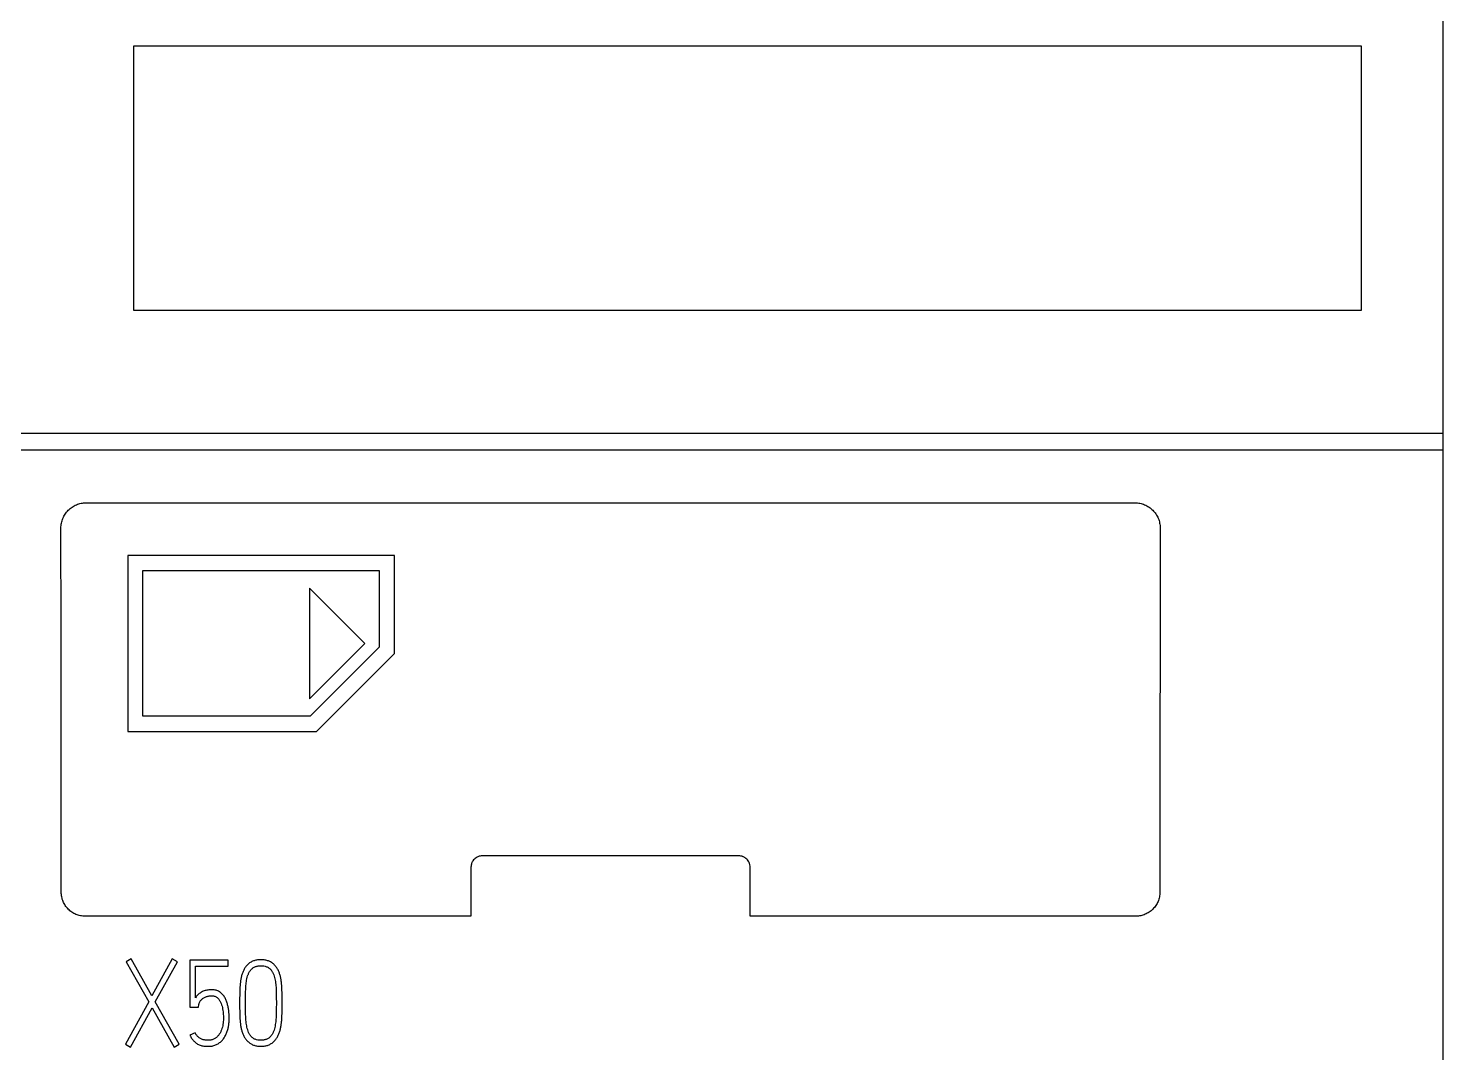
# Model space of a CAD drawing. Extents: x 0 to 420, y 0 to 297.
# Drawn here: x 134.88 to 163.01, y 200.54 to 220.9 of the extents above; entities that cross this region are included whole.
import ezdxf

# ---------------------------------------------------------------- set-up
doc = ezdxf.new("R2010")
doc.units = 0
doc.header["$LTSCALE"] = 23.1
doc.layers.add('10000_FRONT', color=7, linetype='CONTINUOUS')
doc.layers.add('10500_FRONT_LABELING', color=7, linetype='CONTINUOUS')

msp = doc.modelspace()

# ---------------------------------------------------------------- linework, layer by layer
at = {"layer": '10000_FRONT', "color": 7, "linetype": 'CONTINUOUS'}
for p, q in [((163.015, 235.376), (163.015, 145.376)), ((136.985, 215.296), (136.985, 220.556)), ((136.985, 220.556), (161.395, 220.556)), ((161.395, 220.556), (161.395, 215.296)), ((161.395, 215.296), (136.985, 215.296)), ((91.515, 212.857), (163.015, 212.857)), ((133.815, 212.524), (163.015, 212.524)), ((136.034, 211.47), (156.895, 211.47)), ((136.865, 210.426), (136.865, 206.926)), ((142.165, 210.426), (136.865, 210.426)), ((142.165, 208.476), (142.165, 210.426)), ((137.165, 207.226), (137.165, 210.126)), ((137.165, 210.126), (141.865, 210.126)), ((141.865, 210.126), (141.865, 208.601)), ((140.478, 209.775), (140.478, 207.575)), ((141.578, 208.675), (140.478, 209.775)), ((140.478, 207.575), (141.578, 208.675)), ((141.865, 208.601), (140.49, 207.226)), ((140.614, 206.926), (142.165, 208.476)), ((140.49, 207.226), (137.165, 207.226)), ((136.865, 206.926), (140.614, 206.926)), ((149.015, 204.451), (143.915, 204.451)), ((143.689, 203.252), (136.015, 203.252)), ((156.915, 203.252), (149.241, 203.252))]:
    msp.add_line(p, q, dxfattribs=at)
for points, knots in [([(135.534, 210.97), (135.534, 211.003), (135.537, 211.036), (135.547, 211.083), (135.551, 211.099), (135.56, 211.131), (135.566, 211.146), (135.585, 211.192), (135.6, 211.22), (135.627, 211.261), (135.637, 211.274), (135.658, 211.3), (135.669, 211.312), (135.703, 211.347), (135.728, 211.367), (135.769, 211.395), (135.783, 211.403), (135.812, 211.419), (135.827, 211.426), (135.857, 211.438), (135.872, 211.444), (135.903, 211.453), (135.919, 211.457), (135.968, 211.467), (136.001, 211.47), (136.034, 211.47)], [0, 0, 0, 0, 0.125, 0.125, 0.1875, 0.1875, 0.25, 0.25, 0.375, 0.375, 0.4375, 0.4375, 0.5, 0.5, 0.625, 0.625, 0.6875, 0.6875, 0.75, 0.75, 0.8125, 0.8125, 0.875, 0.875, 1, 1, 1, 1]), ([(156.895, 211.47), (156.928, 211.47), (156.961, 211.467), (157.009, 211.457), (157.025, 211.453), (157.056, 211.444), (157.072, 211.438), (157.117, 211.419), (157.146, 211.404), (157.187, 211.377), (157.2, 211.367), (157.225, 211.346), (157.238, 211.335), (157.272, 211.301), (157.293, 211.275), (157.32, 211.235), (157.328, 211.22), (157.344, 211.192), (157.351, 211.177), (157.363, 211.147), (157.369, 211.131), (157.378, 211.1), (157.382, 211.084), (157.392, 211.036), (157.395, 211.003), (157.395, 210.97)], [0, 0, 0, 0, 0.125, 0.125, 0.1875, 0.1875, 0.25, 0.25, 0.375, 0.375, 0.4375, 0.4375, 0.5, 0.5, 0.625, 0.625, 0.6875, 0.6875, 0.75, 0.75, 0.8125, 0.8125, 0.875, 0.875, 1, 1, 1, 1]), ([(143.915, 204.451), (143.9, 204.451), (143.885, 204.45), (143.863, 204.446), (143.856, 204.444), (143.842, 204.44), (143.835, 204.437), (143.815, 204.429), (143.802, 204.422), (143.777, 204.405), (143.766, 204.396), (143.745, 204.375), (143.736, 204.364), (143.723, 204.345), (143.719, 204.339), (143.712, 204.326), (143.706, 204.313), (143.701, 204.299), (143.697, 204.285), (143.695, 204.278), (143.691, 204.256), (143.689, 204.241), (143.689, 204.226)], [0, 0, 0, 0, 0.125, 0.125, 0.1875, 0.1875, 0.25, 0.25, 0.375, 0.375, 0.5, 0.5, 0.625, 0.625, 0.6875, 0.6875, 0.75, 0.8125, 0.8125, 0.875, 0.875, 1, 1, 1, 1]), ([(149.24, 204.226), (149.24, 204.241), (149.238, 204.256), (149.234, 204.277), (149.232, 204.284), (149.228, 204.299), (149.226, 204.306), (149.217, 204.326), (149.21, 204.339), (149.194, 204.363), (149.184, 204.375), (149.164, 204.396), (149.152, 204.405), (149.134, 204.417), (149.127, 204.421), (149.114, 204.428), (149.101, 204.435), (149.087, 204.439), (149.073, 204.444), (149.066, 204.446), (149.044, 204.45), (149.029, 204.451), (149.015, 204.451)], [0, 0, 0, 0, 0.125, 0.125, 0.1875, 0.1875, 0.25, 0.25, 0.375, 0.375, 0.5, 0.5, 0.625, 0.625, 0.6875, 0.6875, 0.75, 0.8125, 0.8125, 0.875, 0.875, 1, 1, 1, 1]), ([(136.015, 203.252), (135.983, 203.252), (135.952, 203.255), (135.907, 203.264), (135.892, 203.268), (135.862, 203.277), (135.847, 203.282), (135.804, 203.3), (135.777, 203.315), (135.739, 203.341), (135.726, 203.35), (135.702, 203.37), (135.69, 203.38), (135.658, 203.413), (135.638, 203.437), (135.612, 203.476), (135.604, 203.489), (135.589, 203.516), (135.576, 203.544), (135.566, 203.573), (135.557, 203.603), (135.553, 203.618), (135.543, 203.664), (135.54, 203.695), (135.54, 203.726)], [0, 0, 0, 0, 0.125, 0.125, 0.1875, 0.1875, 0.25, 0.25, 0.375, 0.375, 0.4375, 0.4375, 0.5, 0.5, 0.625, 0.625, 0.6875, 0.6875, 0.75, 0.8125, 0.8125, 0.875, 0.875, 1, 1, 1, 1]), ([(157.389, 203.726), (157.389, 203.695), (157.386, 203.664), (157.377, 203.619), (157.373, 203.604), (157.364, 203.574), (157.359, 203.559), (157.341, 203.516), (157.326, 203.489), (157.3, 203.45), (157.291, 203.438), (157.271, 203.414), (157.261, 203.402), (157.228, 203.369), (157.204, 203.35), (157.165, 203.324), (157.152, 203.316), (157.125, 203.301), (157.097, 203.288), (157.068, 203.278), (157.038, 203.269), (157.023, 203.265), (156.977, 203.255), (156.946, 203.252), (156.915, 203.252)], [0, 0, 0, 0, 0.125, 0.125, 0.1875, 0.1875, 0.25, 0.25, 0.375, 0.375, 0.4375, 0.4375, 0.5, 0.5, 0.625, 0.625, 0.6875, 0.6875, 0.75, 0.8125, 0.8125, 0.875, 0.875, 1, 1, 1, 1])]:
    msp.add_open_spline(points, degree=3, knots=knots, dxfattribs=at)
for points in [[(135.54, 203.726), (135.539, 206.142), (135.537, 208.557), (135.534, 210.97)], [(157.395, 210.97), (157.393, 208.557), (157.39, 206.142), (157.389, 203.726)], [(143.689, 204.226), (143.689, 203.902), (143.689, 203.577), (143.689, 203.252)], [(149.241, 203.252), (149.24, 203.577), (149.24, 203.902), (149.24, 204.226)]]:
    msp.add_open_spline(points, degree=3, dxfattribs=at)
at = {"layer": '10500_FRONT_LABELING', "color": 7, "linetype": 'CONTINUOUS'}
for p, q in [((136.931, 202.402), (136.833, 202.343)), ((136.833, 202.343), (137.279, 201.549)), ((137.343, 201.667), (136.931, 202.402)), ((137.748, 202.402), (137.343, 201.667)), ((137.411, 201.546), (137.851, 202.343)), ((137.851, 202.343), (137.748, 202.402)), ((138.095, 202.376), (138.095, 201.443)), ((138.857, 202.376), (138.095, 202.376)), ((138.21, 201.631), (138.21, 202.258)), ((138.21, 202.258), (138.857, 202.258)), ((138.857, 202.258), (138.857, 202.376)), ((137.279, 201.549), (136.815, 200.707)), ((136.915, 200.648), (137.345, 201.428)), ((137.345, 201.428), (137.784, 200.648)), ((137.885, 200.707), (137.411, 201.546)), ((138.095, 201.443), (138.269, 201.443)), ((138.269, 201.443), (138.278, 201.494)), ((139.088, 201.537), (139.088, 201.511)), ((139.205, 201.511), (139.205, 201.537)), ((139.818, 201.537), (139.818, 201.511)), ((139.932, 201.511), (139.932, 201.537)), ((138.205, 200.933), (138.1, 200.884)), ((136.815, 200.707), (136.915, 200.648)), ((137.784, 200.648), (137.885, 200.707))]:
    msp.add_line(p, q, dxfattribs=at)
for points, knots in [([(139.932, 201.537), (139.932, 201.582), (139.932, 201.627), (139.931, 201.716), (139.93, 201.761), (139.927, 201.851), (139.923, 201.896), (139.915, 201.963), (139.912, 201.985), (139.904, 202.029), (139.899, 202.051), (139.89, 202.084), (139.887, 202.095), (139.88, 202.116), (139.876, 202.127), (139.864, 202.158), (139.855, 202.178), (139.833, 202.217), (139.82, 202.236), (139.799, 202.262), (139.792, 202.271), (139.776, 202.287), (139.76, 202.302), (139.742, 202.316), (139.724, 202.329), (139.714, 202.335), (139.685, 202.352), (139.664, 202.36), (139.632, 202.37), (139.621, 202.373), (139.599, 202.378), (139.588, 202.38), (139.554, 202.384), (139.532, 202.386), (139.487, 202.386), (139.465, 202.384), (139.42, 202.378), (139.398, 202.373), (139.366, 202.363), (139.356, 202.359), (139.335, 202.35), (139.325, 202.345), (139.295, 202.328), (139.277, 202.315), (139.244, 202.285), (139.228, 202.269), (139.2, 202.233), (139.188, 202.215), (139.171, 202.185), (139.166, 202.175), (139.157, 202.155), (139.153, 202.144), (139.141, 202.113), (139.134, 202.092), (139.122, 202.049), (139.117, 202.027), (139.109, 201.983), (139.105, 201.961), (139.097, 201.894), (139.093, 201.849), (139.09, 201.783), (139.09, 201.76), (139.089, 201.716), (139.089, 201.693), (139.088, 201.626), (139.088, 201.582), (139.088, 201.537)], [0, 0, 0, 0, 0.0625, 0.0625, 0.125, 0.125, 0.1875, 0.1875, 0.21875, 0.21875, 0.25, 0.25, 0.265625, 0.265625, 0.28125, 0.28125, 0.3125, 0.3125, 0.34375, 0.34375, 0.359375, 0.359375, 0.375, 0.390625, 0.390625, 0.40625, 0.40625, 0.4375, 0.4375, 0.453125, 0.453125, 0.46875, 0.46875, 0.5, 0.5, 0.53125, 0.53125, 0.5625, 0.5625, 0.578125, 0.578125, 0.59375, 0.59375, 0.625, 0.625, 0.65625, 0.65625, 0.6875, 0.6875, 0.703125, 0.703125, 0.71875, 0.71875, 0.75, 0.75, 0.78125, 0.78125, 0.8125, 0.8125, 0.875, 0.875, 0.90625, 0.90625, 0.9375, 0.9375, 1, 1, 1, 1]), ([(139.205, 201.537), (139.205, 201.574), (139.205, 201.611), (139.206, 201.685), (139.206, 201.723), (139.208, 201.778), (139.208, 201.797), (139.21, 201.834), (139.212, 201.852), (139.215, 201.889), (139.216, 201.908), (139.221, 201.945), (139.223, 201.963), (139.23, 202), (139.234, 202.018), (139.244, 202.054), (139.249, 202.072), (139.259, 202.098), (139.263, 202.106), (139.271, 202.123), (139.275, 202.132), (139.289, 202.156), (139.3, 202.171), (139.325, 202.199), (139.338, 202.212), (139.361, 202.228), (139.369, 202.233), (139.386, 202.242), (139.394, 202.245), (139.412, 202.252), (139.421, 202.254), (139.439, 202.259), (139.448, 202.26), (139.476, 202.264), (139.494, 202.266), (139.522, 202.265), (139.531, 202.265), (139.55, 202.264), (139.559, 202.263), (139.587, 202.258), (139.605, 202.254), (139.631, 202.244), (139.64, 202.24), (139.656, 202.231), (139.672, 202.221), (139.686, 202.209), (139.7, 202.196), (139.706, 202.189), (139.718, 202.175), (139.723, 202.167), (139.733, 202.152), (139.738, 202.144), (139.747, 202.128), (139.752, 202.119), (139.76, 202.103), (139.763, 202.094), (139.773, 202.068), (139.779, 202.051), (139.788, 202.015), (139.792, 201.997), (139.799, 201.96), (139.802, 201.942), (139.806, 201.905), (139.808, 201.887), (139.811, 201.85), (139.813, 201.814), (139.814, 201.777), (139.816, 201.721), (139.817, 201.684), (139.817, 201.611), (139.818, 201.574), (139.818, 201.537)], [0, 0, 0, 0, 0.0625, 0.0625, 0.125, 0.125, 0.15625, 0.15625, 0.1875, 0.1875, 0.21875, 0.21875, 0.25, 0.25, 0.28125, 0.28125, 0.3125, 0.3125, 0.328125, 0.328125, 0.34375, 0.34375, 0.375, 0.375, 0.40625, 0.40625, 0.421875, 0.421875, 0.4375, 0.4375, 0.453125, 0.453125, 0.46875, 0.46875, 0.5, 0.5, 0.515625, 0.515625, 0.53125, 0.53125, 0.5625, 0.5625, 0.578125, 0.578125, 0.59375, 0.609375, 0.609375, 0.625, 0.625, 0.640625, 0.640625, 0.65625, 0.65625, 0.671875, 0.671875, 0.6875, 0.6875, 0.71875, 0.71875, 0.75, 0.75, 0.78125, 0.78125, 0.8125, 0.8125, 0.84375, 0.875, 0.875, 0.9375, 0.9375, 1, 1, 1, 1]), ([(138.1, 200.884), (138.11, 200.862), (138.121, 200.84), (138.141, 200.81), (138.148, 200.8), (138.159, 200.786), (138.163, 200.781), (138.171, 200.772), (138.176, 200.768), (138.189, 200.755), (138.198, 200.747), (138.217, 200.733), (138.227, 200.726), (138.248, 200.713), (138.258, 200.707), (138.28, 200.696), (138.292, 200.692), (138.315, 200.684), (138.327, 200.68), (138.35, 200.674), (138.362, 200.672), (138.386, 200.669), (138.399, 200.668), (138.423, 200.666), (138.436, 200.665), (138.46, 200.664), (138.472, 200.664), (138.497, 200.665), (138.509, 200.666), (138.533, 200.669), (138.545, 200.671), (138.57, 200.677), (138.581, 200.68), (138.616, 200.693), (138.638, 200.703), (138.681, 200.729), (138.701, 200.744), (138.727, 200.769), (138.736, 200.778), (138.752, 200.796), (138.76, 200.806), (138.782, 200.836), (138.794, 200.856), (138.811, 200.889), (138.817, 200.9), (138.827, 200.923), (138.831, 200.934), (138.844, 200.969), (138.851, 200.992), (138.863, 201.039), (138.868, 201.063), (138.875, 201.112), (138.877, 201.136), (138.88, 201.185), (138.88, 201.21), (138.88, 201.259), (138.878, 201.308), (138.873, 201.356), (138.867, 201.405), (138.863, 201.429), (138.853, 201.477), (138.847, 201.501), (138.833, 201.548), (138.824, 201.571), (138.809, 201.605), (138.803, 201.616), (138.791, 201.637), (138.785, 201.648), (138.764, 201.678), (138.748, 201.697), (138.726, 201.718), (138.721, 201.723), (138.712, 201.73), (138.707, 201.734), (138.692, 201.745), (138.681, 201.752), (138.659, 201.763), (138.648, 201.768), (138.625, 201.777), (138.613, 201.78), (138.577, 201.787), (138.552, 201.789), (138.515, 201.789), (138.502, 201.788), (138.478, 201.787), (138.466, 201.785), (138.442, 201.781), (138.429, 201.779), (138.405, 201.773), (138.393, 201.769), (138.37, 201.761), (138.359, 201.756), (138.337, 201.746), (138.326, 201.74), (138.305, 201.726), (138.295, 201.719), (138.275, 201.704), (138.266, 201.696), (138.248, 201.679), (138.24, 201.67), (138.224, 201.651), (138.217, 201.642), (138.21, 201.631)], [0, 0, 0, 0, 0.03125, 0.03125, 0.046875, 0.046875, 0.054688, 0.054688, 0.0625, 0.0625, 0.078125, 0.078125, 0.09375, 0.09375, 0.109375, 0.109375, 0.125, 0.125, 0.140625, 0.140625, 0.15625, 0.15625, 0.171875, 0.171875, 0.1875, 0.1875, 0.203125, 0.203125, 0.21875, 0.21875, 0.234375, 0.234375, 0.25, 0.25, 0.28125, 0.28125, 0.3125, 0.3125, 0.328125, 0.328125, 0.34375, 0.34375, 0.375, 0.375, 0.390625, 0.390625, 0.40625, 0.40625, 0.4375, 0.4375, 0.46875, 0.46875, 0.5, 0.5, 0.53125, 0.53125, 0.5625, 0.59375, 0.59375, 0.625, 0.625, 0.65625, 0.65625, 0.6875, 0.6875, 0.703125, 0.703125, 0.71875, 0.71875, 0.75, 0.75, 0.757812, 0.757812, 0.765625, 0.765625, 0.78125, 0.78125, 0.796875, 0.796875, 0.8125, 0.8125, 0.84375, 0.84375, 0.859375, 0.859375, 0.875, 0.875, 0.890625, 0.890625, 0.90625, 0.90625, 0.921875, 0.921875, 0.9375, 0.9375, 0.953125, 0.953125, 0.96875, 0.96875, 0.984375, 0.984375, 1, 1, 1, 1]), ([(138.278, 201.494), (138.279, 201.499), (138.28, 201.504), (138.282, 201.513), (138.284, 201.518), (138.288, 201.531), (138.292, 201.54), (138.301, 201.557), (138.306, 201.565), (138.317, 201.58), (138.324, 201.587), (138.337, 201.601), (138.344, 201.607), (138.359, 201.619), (138.367, 201.624), (138.383, 201.634), (138.391, 201.639), (138.408, 201.647), (138.417, 201.651), (138.435, 201.657), (138.444, 201.659), (138.462, 201.663), (138.472, 201.665), (138.5, 201.668), (138.518, 201.669), (138.547, 201.669), (138.556, 201.668), (138.575, 201.665), (138.584, 201.663), (138.602, 201.657), (138.611, 201.653), (138.627, 201.644), (138.635, 201.639), (138.657, 201.62), (138.669, 201.605), (138.685, 201.582), (138.69, 201.574), (138.699, 201.558), (138.704, 201.55), (138.716, 201.524), (138.723, 201.507), (138.735, 201.471), (138.74, 201.453), (138.748, 201.416), (138.752, 201.398), (138.757, 201.361), (138.759, 201.343), (138.762, 201.306), (138.763, 201.287), (138.765, 201.25), (138.765, 201.231), (138.765, 201.194), (138.765, 201.175), (138.762, 201.138), (138.759, 201.119), (138.753, 201.082), (138.749, 201.064), (138.74, 201.028), (138.734, 201.01), (138.721, 200.975), (138.714, 200.957), (138.696, 200.924), (138.687, 200.908), (138.67, 200.886), (138.664, 200.878), (138.651, 200.864), (138.645, 200.858), (138.631, 200.845), (138.624, 200.839), (138.609, 200.828), (138.601, 200.822), (138.577, 200.808), (138.56, 200.8), (138.532, 200.792), (138.523, 200.79), (138.505, 200.787), (138.495, 200.786), (138.467, 200.784), (138.448, 200.785), (138.42, 200.787), (138.411, 200.787), (138.392, 200.79), (138.383, 200.791), (138.364, 200.795), (138.355, 200.797), (138.337, 200.804), (138.328, 200.807), (138.311, 200.816), (138.303, 200.821), (138.287, 200.831), (138.28, 200.837), (138.265, 200.849), (138.258, 200.855), (138.245, 200.869), (138.239, 200.876), (138.228, 200.891), (138.223, 200.899), (138.213, 200.916), (138.209, 200.925), (138.205, 200.933)], [0, 0, 0, 0, 0.007812, 0.007812, 0.015625, 0.015625, 0.03125, 0.03125, 0.046875, 0.046875, 0.0625, 0.0625, 0.078125, 0.078125, 0.09375, 0.09375, 0.109375, 0.109375, 0.125, 0.125, 0.140625, 0.140625, 0.15625, 0.15625, 0.1875, 0.1875, 0.203125, 0.203125, 0.21875, 0.21875, 0.234375, 0.234375, 0.25, 0.25, 0.28125, 0.28125, 0.296875, 0.296875, 0.3125, 0.3125, 0.34375, 0.34375, 0.375, 0.375, 0.40625, 0.40625, 0.4375, 0.4375, 0.46875, 0.46875, 0.5, 0.5, 0.53125, 0.53125, 0.5625, 0.5625, 0.59375, 0.59375, 0.625, 0.625, 0.65625, 0.65625, 0.6875, 0.6875, 0.703125, 0.703125, 0.71875, 0.71875, 0.734375, 0.734375, 0.75, 0.75, 0.78125, 0.78125, 0.796875, 0.796875, 0.8125, 0.8125, 0.84375, 0.84375, 0.859375, 0.859375, 0.875, 0.875, 0.890625, 0.890625, 0.90625, 0.90625, 0.921875, 0.921875, 0.9375, 0.9375, 0.953125, 0.953125, 0.96875, 0.96875, 0.984375, 0.984375, 1, 1, 1, 1]), ([(139.088, 201.511), (139.088, 201.466), (139.088, 201.422), (139.089, 201.355), (139.089, 201.333), (139.09, 201.288), (139.091, 201.266), (139.093, 201.199), (139.097, 201.155), (139.105, 201.088), (139.109, 201.066), (139.117, 201.022), (139.123, 201), (139.134, 200.957), (139.141, 200.936), (139.157, 200.894), (139.167, 200.874), (139.188, 200.835), (139.201, 200.817), (139.222, 200.791), (139.23, 200.783), (139.245, 200.766), (139.269, 200.743), (139.296, 200.723), (139.325, 200.706), (139.335, 200.701), (139.356, 200.692), (139.377, 200.684), (139.398, 200.678), (139.42, 200.673), (139.431, 200.671), (139.465, 200.666), (139.487, 200.665), (139.531, 200.664), (139.554, 200.666), (139.587, 200.67), (139.598, 200.672), (139.62, 200.677), (139.631, 200.68), (139.663, 200.69), (139.683, 200.699), (139.723, 200.722), (139.741, 200.735), (139.766, 200.757), (139.774, 200.765), (139.789, 200.782), (139.796, 200.79), (139.817, 200.816), (139.83, 200.835), (139.846, 200.864), (139.851, 200.874), (139.861, 200.894), (139.865, 200.904), (139.878, 200.936), (139.885, 200.957), (139.897, 201), (139.902, 201.021), (139.911, 201.065), (139.914, 201.087), (139.92, 201.131), (139.922, 201.154), (139.926, 201.198), (139.927, 201.221), (139.929, 201.265), (139.93, 201.288), (139.931, 201.332), (139.931, 201.355), (139.932, 201.422), (139.932, 201.466), (139.932, 201.511)], [0, 0, 0, 0, 0.0625, 0.0625, 0.09375, 0.09375, 0.125, 0.125, 0.1875, 0.1875, 0.21875, 0.21875, 0.25, 0.25, 0.28125, 0.28125, 0.3125, 0.3125, 0.34375, 0.34375, 0.359375, 0.359375, 0.375, 0.40625, 0.40625, 0.421875, 0.421875, 0.4375, 0.453125, 0.453125, 0.46875, 0.46875, 0.5, 0.5, 0.53125, 0.53125, 0.546875, 0.546875, 0.5625, 0.5625, 0.59375, 0.59375, 0.625, 0.625, 0.640625, 0.640625, 0.65625, 0.65625, 0.6875, 0.6875, 0.703125, 0.703125, 0.71875, 0.71875, 0.75, 0.75, 0.78125, 0.78125, 0.8125, 0.8125, 0.84375, 0.84375, 0.875, 0.875, 0.90625, 0.90625, 0.9375, 0.9375, 1, 1, 1, 1]), ([(139.818, 201.511), (139.818, 201.474), (139.817, 201.437), (139.816, 201.363), (139.816, 201.326), (139.814, 201.27), (139.813, 201.252), (139.811, 201.215), (139.81, 201.196), (139.805, 201.141), (139.8, 201.104), (139.789, 201.05), (139.785, 201.031), (139.775, 200.996), (139.77, 200.978), (139.756, 200.944), (139.748, 200.927), (139.735, 200.903), (139.73, 200.895), (139.719, 200.88), (139.713, 200.872), (139.701, 200.858), (139.695, 200.851), (139.681, 200.839), (139.674, 200.833), (139.659, 200.822), (139.651, 200.817), (139.634, 200.808), (139.626, 200.805), (139.608, 200.798), (139.599, 200.796), (139.581, 200.791), (139.572, 200.79), (139.545, 200.786), (139.526, 200.785), (139.489, 200.785), (139.47, 200.786), (139.434, 200.792), (139.416, 200.797), (139.39, 200.807), (139.381, 200.811), (139.365, 200.819), (139.357, 200.825), (139.342, 200.836), (139.335, 200.842), (139.322, 200.855), (139.315, 200.862), (139.304, 200.876), (139.298, 200.884), (139.288, 200.899), (139.283, 200.907), (139.27, 200.932), (139.262, 200.949), (139.25, 200.983), (139.245, 201.001), (139.235, 201.037), (139.231, 201.055), (139.221, 201.109), (139.217, 201.146), (139.212, 201.2), (139.211, 201.218), (139.208, 201.255), (139.208, 201.273), (139.206, 201.328), (139.206, 201.365), (139.205, 201.438), (139.205, 201.474), (139.205, 201.511)], [0, 0, 0, 0, 0.0625, 0.0625, 0.125, 0.125, 0.15625, 0.15625, 0.1875, 0.1875, 0.25, 0.25, 0.28125, 0.28125, 0.3125, 0.3125, 0.34375, 0.34375, 0.359375, 0.359375, 0.375, 0.375, 0.390625, 0.390625, 0.40625, 0.40625, 0.421875, 0.421875, 0.4375, 0.4375, 0.453125, 0.453125, 0.46875, 0.46875, 0.5, 0.5, 0.53125, 0.53125, 0.5625, 0.5625, 0.578125, 0.578125, 0.59375, 0.59375, 0.609375, 0.609375, 0.625, 0.625, 0.640625, 0.640625, 0.65625, 0.65625, 0.6875, 0.6875, 0.71875, 0.71875, 0.75, 0.75, 0.8125, 0.8125, 0.84375, 0.84375, 0.875, 0.875, 0.9375, 0.9375, 1, 1, 1, 1])]:
    msp.add_open_spline(points, degree=3, knots=knots, dxfattribs=at)

doc.saveas('drawing.dxf')
